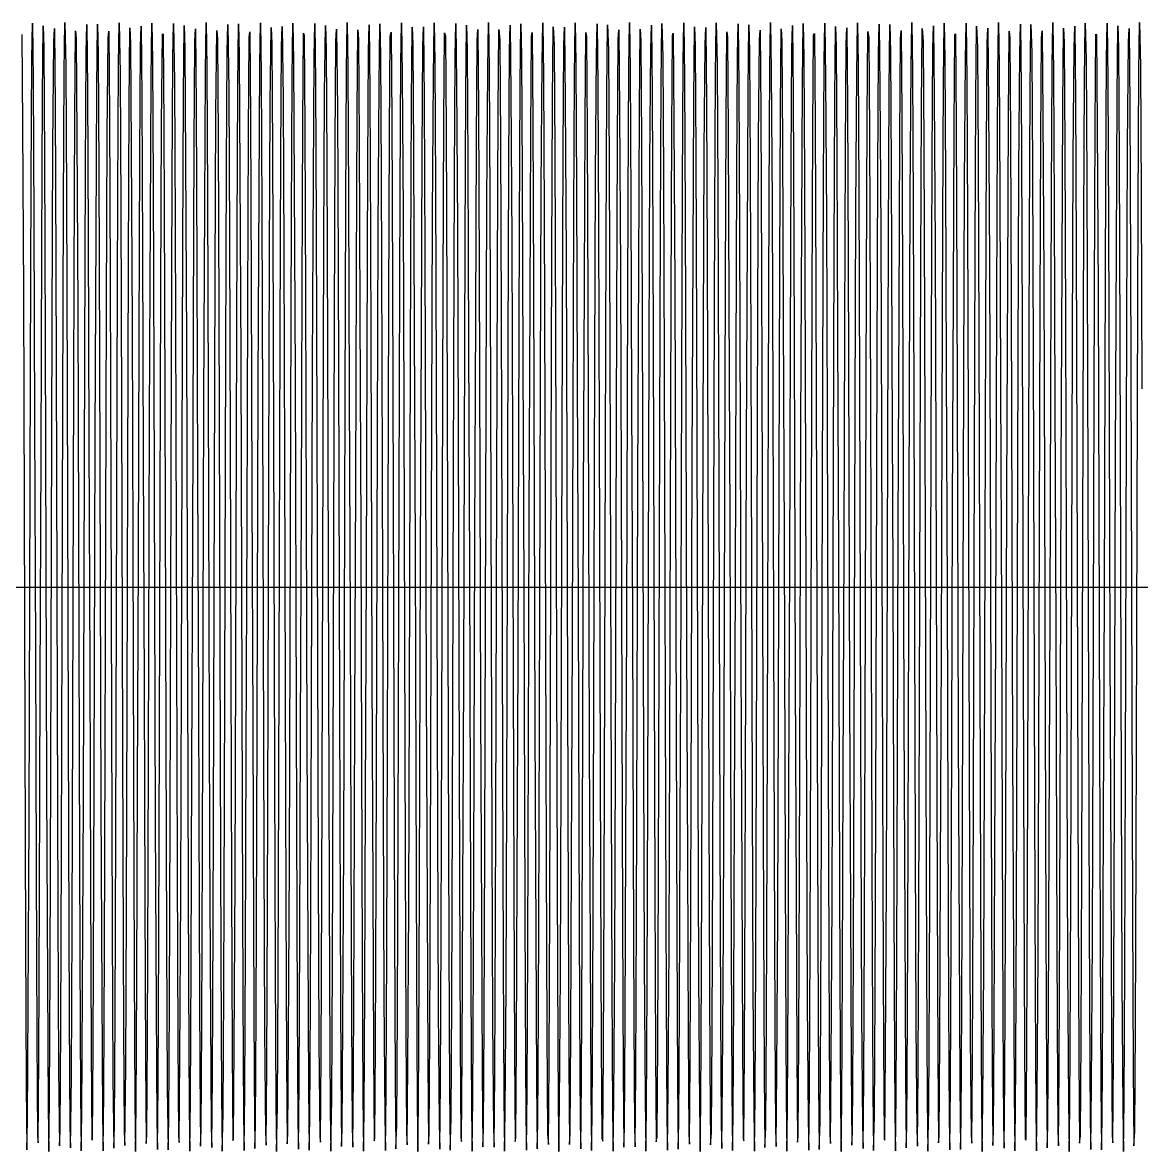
# Model space of a CAD drawing. Header units: metres. Extents: x 5 to 509, y -1 to 159.
# Drawn here: x 380.28 to 396.14, y 95 to 111 of the extents above; entities that cross this region are included whole.
import ezdxf

# ---------------------------------------------------------------- set-up
doc = ezdxf.new("R2010")
doc.units = ezdxf.units.M
doc.layers.add('BASE', color=8, linetype='Continuous')
doc.layers.add('WAVE', color=7, linetype='Continuous')

msp = doc.modelspace()

# ---------------------------------------------------------------- linework, layer by layer
at = {"layer": 'BASE'}
msp.add_line((29, 103), (501, 103), dxfattribs=at)
at = {"layer": 'WAVE'}
msp.add_lwpolyline([(380.274, 110.832), (380.284, 109.539), (380.294, 107.171), (380.304, 104.116), (380.314, 100.878), (380.324, 97.989), (380.334, 95.924), (380.344, 95.024), (380.354, 95.435), (380.364, 97.091), (380.374, 99.719), (380.384, 102.887), (380.394, 106.073), (380.404, 108.754), (380.414, 110.488), (380.424, 110.99), (380.434, 110.178), (380.444, 108.185), (380.454, 105.339), (380.464, 102.108), (380.474, 99.024), (380.484, 96.594), (380.494, 95.218), (380.504, 95.122), (380.514, 96.322), (380.524, 98.62), (380.534, 101.639), (380.544, 104.882), (380.554, 107.816), (380.564, 109.957), (380.574, 110.953), (380.584, 110.642), (380.594, 109.073), (380.604, 106.505), (380.614, 103.361), (380.624, 100.157), (380.634, 97.421), (380.644, 95.603), (380.654, 95.001), (380.664, 95.716), (380.674, 97.629), (380.684, 100.425), (380.694, 103.645), (380.704, 106.759), (380.714, 109.255), (380.724, 110.721), (380.734, 110.918), (380.744, 109.811), (380.754, 107.585), (380.764, 104.604), (380.774, 101.359), (380.784, 98.384), (380.794, 96.169), (380.804, 95.077), (380.814, 95.289), (380.824, 96.769), (380.834, 99.274), (380.844, 102.392), (380.854, 105.61), (380.864, 108.399), (380.874, 110.3), (380.884, 110.999), (380.894, 110.383), (380.904, 108.552), (380.914, 105.808), (380.924, 102.602), (380.934, 99.461), (380.944, 96.903), (380.954, 95.347), (380.964, 95.051), (380.974, 96.062), (380.984, 98.215), (380.994, 101.154), (381.004, 104.398), (381.014, 107.411), (381.024, 109.699), (381.034, 110.885), (381.044, 110.773), (381.054, 109.383), (381.064, 106.943), (381.074, 103.854), (381.084, 100.625), (381.094, 97.786), (381.104, 95.805), (381.114, 95.008), (381.124, 95.525), (381.134, 97.272), (381.144, 99.962), (381.154, 103.151), (381.164, 106.315), (381.174, 108.934), (381.184, 110.577), (381.194, 110.973), (381.204, 110.058), (381.214, 107.982), (381.224, 105.086), (381.234, 101.847), (381.244, 98.797), (381.254, 96.439), (381.264, 95.161), (381.274, 95.172), (381.284, 96.471), (381.294, 98.843), (381.304, 101.9), (381.314, 105.138), (381.324, 108.024), (381.334, 110.083), (381.344, 110.978), (381.354, 110.559), (381.364, 108.898), (381.374, 106.266), (381.384, 103.097), (381.394, 99.912), (381.404, 97.235), (381.414, 95.506), (381.424, 95.01), (381.434, 95.829), (381.444, 97.827), (381.454, 100.676), (381.464, 103.908), (381.474, 106.99), (381.484, 109.416), (381.494, 110.786), (381.504, 110.876), (381.514, 109.669), (381.524, 107.366), (381.534, 104.345), (381.544, 101.102), (381.554, 98.171), (381.564, 96.035), (381.574, 95.045), (381.584, 95.363), (381.594, 96.938), (381.604, 99.51), (381.614, 102.656), (381.624, 105.858), (381.634, 108.591), (381.644, 110.404), (381.654, 110.998), (381.664, 110.277), (381.674, 108.359), (381.684, 105.559), (381.694, 102.338), (381.704, 99.226), (381.714, 96.735), (381.724, 95.275), (381.734, 95.085), (381.744, 96.197), (381.754, 98.429), (381.764, 101.412), (381.774, 104.657), (381.784, 107.629), (381.794, 109.84), (381.804, 110.925), (381.814, 110.707), (381.824, 109.221), (381.834, 106.711), (381.844, 103.591), (381.854, 100.374), (381.864, 97.589), (381.874, 95.694), (381.884, 95), (381.894, 95.623), (381.904, 97.46), (381.914, 100.207), (381.924, 103.415), (381.934, 106.553), (381.944, 109.108), (381.954, 110.657), (381.964, 110.947), (381.974, 109.93), (381.984, 107.772), (381.994, 104.83), (382.004, 101.586), (382.014, 98.575), (382.024, 96.292), (382.034, 95.112), (382.044, 95.23), (382.054, 96.627), (382.064, 99.071), (382.074, 102.162), (382.084, 105.391), (382.094, 108.226), (382.104, 110.202), (382.114, 110.993), (382.124, 110.469), (382.134, 108.716), (382.144, 106.023), (382.154, 102.833), (382.164, 99.67), (382.174, 97.055), (382.184, 95.418), (382.194, 95.028), (382.204, 95.95), (382.214, 98.031), (382.224, 100.93), (382.234, 104.17), (382.244, 107.217), (382.254, 109.57), (382.264, 110.842), (382.274, 110.825), (382.284, 109.52), (382.294, 107.143), (382.304, 104.084), (382.314, 100.847), (382.324, 97.964), (382.334, 95.909), (382.344, 95.021), (382.354, 95.446), (382.364, 97.113), (382.374, 99.749), (382.384, 102.92), (382.394, 106.103), (382.404, 108.777), (382.414, 110.5), (382.424, 110.989), (382.434, 110.164), (382.444, 108.16), (382.454, 105.308), (382.464, 102.076), (382.474, 98.996), (382.484, 96.574), (382.494, 95.21), (382.504, 95.127), (382.514, 96.34), (382.524, 98.648), (382.534, 101.672), (382.544, 104.914), (382.554, 107.842), (382.564, 109.973), (382.574, 110.957), (382.584, 110.632), (382.594, 109.052), (382.604, 106.476), (382.614, 103.328), (382.624, 100.126), (382.634, 97.397), (382.644, 95.59), (382.654, 95.002), (382.664, 95.729), (382.674, 97.653), (382.684, 100.456), (382.694, 103.678), (382.704, 106.788), (382.714, 109.275), (382.724, 110.73), (382.734, 110.913), (382.744, 109.794), (382.754, 107.558), (382.764, 104.572), (382.774, 101.327), (382.784, 98.358), (382.794, 96.152), (382.804, 95.073), (382.814, 95.297), (382.824, 96.789), (382.834, 99.303), (382.844, 102.425), (382.854, 105.641), (382.864, 108.423), (382.874, 110.313), (382.884, 111), (382.894, 110.37), (382.904, 108.529), (382.914, 105.777), (382.924, 102.569), (382.934, 99.432), (382.944, 96.882), (382.954, 95.338), (382.964, 95.055), (382.974, 96.078), (382.984, 98.241), (382.994, 101.186), (383.004, 104.43), (383.014, 107.438), (383.024, 109.717), (383.034, 110.89), (383.044, 110.766), (383.054, 109.364), (383.064, 106.915), (383.074, 103.822), (383.084, 100.594), (383.094, 97.761), (383.104, 95.791), (383.114, 95.006), (383.124, 95.537), (383.134, 97.295), (383.144, 99.992), (383.154, 103.183), (383.164, 106.345), (383.174, 108.956), (383.184, 110.587), (383.194, 110.971), (383.204, 110.043), (383.214, 107.956), (383.224, 105.054), (383.234, 101.814), (383.244, 98.77), (383.254, 96.421), (383.264, 95.154), (383.274, 95.179), (383.284, 96.489), (383.294, 98.871), (383.304, 101.932), (383.314, 105.169), (383.324, 108.049), (383.334, 110.098), (383.344, 110.98), (383.354, 110.549), (383.364, 108.876), (383.374, 106.236), (383.384, 103.064), (383.394, 99.882), (383.404, 97.212), (383.414, 95.495), (383.424, 95.012), (383.434, 95.843), (383.444, 97.852), (383.454, 100.708), (383.464, 103.94), (383.474, 107.018), (383.484, 109.435), (383.494, 110.794), (383.504, 110.87), (383.514, 109.651), (383.524, 107.339), (383.534, 104.312), (383.544, 101.07), (383.554, 98.145), (383.564, 96.019), (383.574, 95.041), (383.584, 95.373), (383.594, 96.959), (383.604, 99.539), (383.614, 102.688), (383.624, 105.889), (383.634, 108.614), (383.644, 110.416), (383.654, 110.998), (383.664, 110.264), (383.674, 108.335), (383.684, 105.528), (383.694, 102.306), (383.704, 99.198), (383.714, 96.715), (383.724, 95.266), (383.734, 95.09), (383.744, 96.214), (383.754, 98.455), (383.764, 101.444), (383.774, 104.689), (383.784, 107.656), (383.794, 109.857), (383.804, 110.93), (383.814, 110.698), (383.824, 109.2), (383.834, 106.682), (383.844, 103.559), (383.854, 100.343), (383.864, 97.565), (383.874, 95.68), (383.884, 95), (383.894, 95.636), (383.904, 97.483), (383.914, 100.238), (383.924, 103.447), (383.934, 106.583), (383.944, 109.129), (383.954, 110.667), (383.964, 110.944), (383.974, 109.913), (383.984, 107.746), (383.994, 104.798), (384.004, 101.554), (384.014, 98.548), (384.024, 96.274), (384.034, 95.107), (384.044, 95.238), (384.054, 96.646), (384.064, 99.1), (384.074, 102.195), (384.084, 105.422), (384.094, 108.251), (384.104, 110.216), (384.114, 110.994), (384.124, 110.457), (384.134, 108.693), (384.144, 105.993), (384.154, 102.8), (384.164, 99.64), (384.174, 97.033), (384.184, 95.407), (384.194, 95.031), (384.204, 95.965), (384.214, 98.057), (384.224, 100.962), (384.234, 104.202), (384.244, 107.244), (384.254, 109.588), (384.264, 110.849), (384.274, 110.818), (384.284, 109.501), (384.294, 107.115), (384.304, 104.051), (384.314, 100.815), (384.324, 97.938), (384.334, 95.894), (384.344, 95.019), (384.354, 95.457), (384.364, 97.135), (384.374, 99.779), (384.384, 102.952), (384.394, 106.133), (384.404, 108.799), (384.414, 110.511), (384.424, 110.987), (384.434, 110.149), (384.444, 108.135), (384.454, 105.277), (384.464, 102.043), (384.474, 98.968), (384.484, 96.555), (384.494, 95.203), (384.504, 95.133), (384.514, 96.358), (384.524, 98.675), (384.534, 101.704), (384.544, 104.946), (384.554, 107.868), (384.564, 109.989), (384.574, 110.96), (384.584, 110.622), (384.594, 109.03), (384.604, 106.446), (384.614, 103.295), (384.624, 100.096), (384.634, 97.374), (384.644, 95.578), (384.654, 95.003), (384.664, 95.743), (384.674, 97.677), (384.684, 100.487), (384.694, 103.71), (384.704, 106.817), (384.714, 109.295), (384.724, 110.738), (384.734, 110.908), (384.744, 109.777), (384.754, 107.531), (384.764, 104.54), (384.774, 101.295), (384.784, 98.331), (384.794, 96.135), (384.804, 95.068), (384.814, 95.306), (384.824, 96.81), (384.834, 99.332), (384.844, 102.458), (384.854, 105.672), (384.864, 108.447), (384.874, 110.326), (384.884, 111), (384.894, 110.358), (384.904, 108.505), (384.914, 105.747), (384.924, 102.537), (384.934, 99.403), (384.944, 96.861), (384.954, 95.328), (384.964, 95.058), (384.974, 96.095), (384.984, 98.267), (384.994, 101.218), (385.005, 104.462), (385.015, 107.466), (385.025, 109.735), (385.035, 110.896), (385.045, 110.758), (385.055, 109.344), (385.065, 106.886), (385.075, 103.789), (385.085, 100.562), (385.095, 97.737), (385.105, 95.777), (385.115, 95.005), (385.125, 95.549), (385.135, 97.318), (385.145, 100.022), (385.155, 103.216), (385.165, 106.375), (385.175, 108.978), (385.185, 110.598), (385.195, 110.968), (385.205, 110.027), (385.215, 107.93), (385.225, 105.022), (385.235, 101.782), (385.245, 98.742), (385.255, 96.402), (385.265, 95.148), (385.275, 95.185), (385.285, 96.508), (385.295, 98.899), (385.305, 101.965), (385.315, 105.201), (385.325, 108.074), (385.335, 110.113), (385.345, 110.982), (385.355, 110.538), (385.365, 108.853), (385.375, 106.206), (385.385, 103.031), (385.395, 99.852), (385.405, 97.19), (385.415, 95.483), (385.425, 95.014), (385.435, 95.858), (385.445, 97.877), (385.455, 100.739), (385.465, 103.973), (385.475, 107.047), (385.485, 109.455), (385.495, 110.801), (385.505, 110.864), (385.515, 109.633), (385.525, 107.311), (385.535, 104.28), (385.545, 101.038), (385.555, 98.119), (385.565, 96.003), (385.575, 95.038), (385.585, 95.383), (385.595, 96.981), (385.605, 99.569), (385.615, 102.721), (385.625, 105.919), (385.635, 108.637), (385.645, 110.428), (385.655, 110.997), (385.665, 110.25), (385.675, 108.31), (385.685, 105.497), (385.695, 102.273), (385.705, 99.169), (385.715, 96.695), (385.725, 95.258), (385.735, 95.095), (385.745, 96.232), (385.755, 98.482), (385.765, 101.476), (385.775, 104.721), (385.785, 107.682), (385.795, 109.873), (385.805, 110.934), (385.815, 110.689), (385.825, 109.18), (385.835, 106.653), (385.845, 103.526), (385.855, 100.312), (385.865, 97.541), (385.875, 95.667), (385.885, 95), (385.895, 95.649), (385.905, 97.507), (385.915, 100.269), (385.925, 103.48), (385.935, 106.612), (385.945, 109.15), (385.955, 110.676), (385.965, 110.94), (385.975, 109.897), (385.985, 107.72), (385.995, 104.766), (386.005, 101.522), (386.015, 98.521), (386.025, 96.257), (386.035, 95.102), (386.045, 95.246), (386.055, 96.666), (386.065, 99.128), (386.075, 102.227), (386.085, 105.453), (386.095, 108.276), (386.105, 110.23), (386.115, 110.995), (386.125, 110.445), (386.135, 108.67), (386.145, 105.963), (386.155, 102.768), (386.165, 99.611), (386.175, 97.011), (386.185, 95.397), (386.195, 95.034), (386.205, 95.981), (386.215, 98.083), (386.225, 100.993), (386.235, 104.234), (386.245, 107.272), (386.255, 109.607), (386.265, 110.855), (386.275, 110.811), (386.285, 109.482), (386.295, 107.087), (386.305, 104.019), (386.315, 100.784), (386.325, 97.913), (386.335, 95.879), (386.345, 95.017), (386.355, 95.468), (386.365, 97.158), (386.375, 99.809), (386.385, 102.985), (386.395, 106.163), (386.405, 108.822), (386.415, 110.522), (386.425, 110.985), (386.435, 110.135), (386.445, 108.11), (386.455, 105.245), (386.465, 102.011), (386.475, 98.939), (386.485, 96.536), (386.495, 95.196), (386.505, 95.139), (386.515, 96.376), (386.525, 98.703), (386.535, 101.736), (386.545, 104.977), (386.555, 107.894), (386.565, 110.005), (386.575, 110.963), (386.585, 110.612), (386.595, 109.009), (386.605, 106.417), (386.615, 103.263), (386.625, 100.065), (386.635, 97.351), (386.645, 95.566), (386.655, 95.004), (386.665, 95.757), (386.675, 97.702), (386.685, 100.518), (386.695, 103.743), (386.705, 106.845), (386.715, 109.315), (386.725, 110.746), (386.735, 110.903), (386.745, 109.76), (386.755, 107.504), (386.765, 104.508), (386.775, 101.263), (386.785, 98.305), (386.795, 96.118), (386.805, 95.064), (386.815, 95.315), (386.825, 96.831), (386.835, 99.361), (386.845, 102.49), (386.855, 105.703), (386.865, 108.471), (386.875, 110.339), (386.885, 111), (386.895, 110.345), (386.905, 108.481), (386.915, 105.716), (386.925, 102.504), (386.935, 99.374), (386.945, 96.84), (386.955, 95.319), (386.965, 95.062), (386.975, 96.111), (386.985, 98.293), (386.995, 101.25), (387.005, 104.494), (387.015, 107.493), (387.025, 109.752), (387.035, 110.901), (387.045, 110.75), (387.055, 109.324), (387.065, 106.858), (387.075, 103.757), (387.085, 100.531), (387.095, 97.712), (387.105, 95.763), (387.115, 95.004), (387.125, 95.561), (387.135, 97.341), (387.145, 100.053), (387.155, 103.249), (387.165, 106.404), (387.175, 108.999), (387.185, 110.608), (387.195, 110.965), (387.205, 110.011), (387.215, 107.904), (387.225, 104.991), (387.235, 101.75), (387.245, 98.714), (387.255, 96.384), (387.265, 95.142), (387.275, 95.193), (387.285, 96.528), (387.295, 98.927), (387.305, 101.997), (387.315, 105.232), (387.325, 108.1), (387.335, 110.128), (387.345, 110.984), (387.355, 110.527), (387.365, 108.831), (387.375, 106.176), (387.385, 102.999), (387.395, 99.822), (387.405, 97.167), (387.415, 95.472), (387.425, 95.016), (387.435, 95.873), (387.445, 97.902), (387.455, 100.77), (387.465, 104.005), (387.475, 107.075), (387.485, 109.474), (387.495, 110.808), (387.505, 110.858), (387.515, 109.615), (387.525, 107.284), (387.535, 104.248), (387.545, 101.007), (387.555, 98.094), (387.565, 95.988), (387.575, 95.035), (387.585, 95.393), (387.595, 97.002), (387.605, 99.598), (387.615, 102.754), (387.625, 105.95), (387.635, 108.661), (387.645, 110.44), (387.655, 110.996), (387.665, 110.236), (387.675, 108.286), (387.685, 105.466), (387.695, 102.241), (387.705, 99.14), (387.715, 96.675), (387.725, 95.25), (387.735, 95.1), (387.745, 96.249), (387.755, 98.509), (387.765, 101.508), (387.775, 104.753), (387.785, 107.709), (387.795, 109.89), (387.805, 110.938), (387.815, 110.68), (387.825, 109.159), (387.835, 106.624), (387.845, 103.494), (387.855, 100.282), (387.865, 97.517), (387.875, 95.654), (387.885, 95), (387.895, 95.662), (387.905, 97.531), (387.915, 100.299), (387.925, 103.512), (387.935, 106.641), (387.945, 109.171), (387.955, 110.685), (387.965, 110.936), (387.975, 109.88), (387.985, 107.693), (387.995, 104.734), (388.005, 101.49), (388.015, 98.494), (388.025, 96.239), (388.035, 95.097), (388.045, 95.254), (388.055, 96.686), (388.065, 99.157), (388.075, 102.26), (388.085, 105.484), (388.095, 108.3), (388.105, 110.244), (388.115, 110.996), (388.125, 110.433), (388.135, 108.647), (388.145, 105.932), (388.155, 102.735), (388.165, 99.581), (388.175, 96.99), (388.185, 95.387), (388.195, 95.037), (388.205, 95.997), (388.215, 98.108), (388.225, 101.025), (388.235, 104.266), (388.245, 107.3), (388.255, 109.625), (388.265, 110.861), (388.275, 110.804), (388.285, 109.463), (388.295, 107.058), (388.305, 103.987), (388.315, 100.752), (388.325, 97.888), (388.335, 95.864), (388.345, 95.015), (388.355, 95.479), (388.365, 97.18), (388.375, 99.839), (388.385, 103.018), (388.395, 106.193), (388.405, 108.844), (388.415, 110.533), (388.425, 110.983), (388.435, 110.12), (388.445, 108.085), (388.455, 105.214), (388.465, 101.979), (388.475, 98.911), (388.485, 96.517), (388.495, 95.188), (388.505, 95.145), (388.515, 96.394), (388.525, 98.73), (388.535, 101.768), (388.545, 105.009), (388.555, 107.919), (388.565, 110.02), (388.575, 110.966), (388.585, 110.602), (388.595, 108.987), (388.605, 106.387), (388.615, 103.23), (388.625, 100.035), (388.635, 97.328), (388.645, 95.554), (388.655, 95.005), (388.665, 95.771), (388.675, 97.726), (388.685, 100.549), (388.695, 103.775), (388.705, 106.874), (388.715, 109.335), (388.725, 110.754), (388.735, 110.898), (388.745, 109.742), (388.755, 107.477), (388.765, 104.476), (388.775, 101.231), (388.785, 98.278), (388.795, 96.102), (388.805, 95.06), (388.815, 95.325), (388.825, 96.852), (388.835, 99.39), (388.845, 102.523), (388.855, 105.734), (388.865, 108.495), (388.875, 110.352), (388.885, 111), (388.895, 110.332), (388.905, 108.457), (388.915, 105.685), (388.925, 102.471), (388.935, 99.344), (388.945, 96.819), (388.955, 95.31), (388.965, 95.067), (388.975, 96.128), (388.985, 98.32), (388.995, 101.282), (389.005, 104.526), (389.015, 107.52), (389.025, 109.77), (389.035, 110.906), (389.045, 110.742), (389.055, 109.304), (389.065, 106.829), (389.075, 103.724), (389.085, 100.5), (389.095, 97.688), (389.105, 95.749), (389.115, 95.003), (389.125, 95.573), (389.135, 97.364), (389.145, 100.083), (389.155, 103.281), (389.165, 106.434), (389.175, 109.021), (389.185, 110.618), (389.195, 110.962), (389.205, 109.995), (389.215, 107.879), (389.225, 104.959), (389.235, 101.717), (389.245, 98.687), (389.255, 96.366), (389.265, 95.136), (389.275, 95.2), (389.285, 96.547), (389.295, 98.956), (389.305, 102.03), (389.315, 105.263), (389.325, 108.125), (389.335, 110.143), (389.345, 110.986), (389.355, 110.516), (389.365, 108.809), (389.375, 106.146), (389.385, 102.966), (389.395, 99.792), (389.405, 97.145), (389.415, 95.461), (389.425, 95.018), (389.435, 95.888), (389.445, 97.928), (389.455, 100.802), (389.465, 104.038), (389.475, 107.103), (389.485, 109.493), (389.495, 110.815), (389.505, 110.851), (389.515, 109.596), (389.525, 107.256), (389.535, 104.216), (389.545, 100.975), (389.555, 98.068), (389.565, 95.972), (389.575, 95.032), (389.585, 95.403), (389.595, 97.024), (389.605, 99.628), (389.615, 102.786), (389.625, 105.98), (389.635, 108.684), (389.645, 110.452), (389.655, 110.995), (389.665, 110.222), (389.675, 108.261), (389.685, 105.435), (389.695, 102.208), (389.705, 99.112), (389.715, 96.655), (389.725, 95.242), (389.735, 95.105), (389.745, 96.267), (389.755, 98.536), (389.765, 101.54), (389.775, 104.784), (389.785, 107.735), (389.795, 109.907), (389.805, 110.942), (389.815, 110.671), (389.825, 109.138), (389.835, 106.595), (389.845, 103.461), (389.855, 100.251), (389.865, 97.493), (389.875, 95.641), (389.885, 95), (389.895, 95.675), (389.905, 97.555), (389.915, 100.33), (389.925, 103.545), (389.935, 106.67), (389.945, 109.191), (389.955, 110.694), (389.965, 110.931), (389.975, 109.864), (389.985, 107.667), (389.995, 104.702), (390.005, 101.458), (390.015, 98.467), (390.025, 96.222), (390.035, 95.092), (390.045, 95.263), (390.055, 96.706), (390.065, 99.186), (390.075, 102.292), (390.085, 105.515), (390.095, 108.325), (390.105, 110.258), (390.115, 110.997), (390.125, 110.421), (390.135, 108.624), (390.145, 105.902), (390.155, 102.702), (390.165, 99.552), (390.175, 96.968), (390.185, 95.377), (390.195, 95.04), (390.205, 96.012), (390.215, 98.134), (390.225, 101.057), (390.235, 104.299), (390.245, 107.327), (390.255, 109.644), (390.265, 110.867), (390.275, 110.797), (390.285, 109.443), (390.295, 107.03), (390.305, 103.954), (390.315, 100.721), (390.325, 97.863), (390.335, 95.85), (390.345, 95.013), (390.355, 95.49), (390.365, 97.203), (390.375, 99.869), (390.385, 103.05), (390.395, 106.223), (390.405, 108.866), (390.415, 110.544), (390.425, 110.981), (390.435, 110.105), (390.445, 108.06), (390.455, 105.183), (390.465, 101.946), (390.475, 98.883), (390.485, 96.497), (390.495, 95.181), (390.505, 95.152), (390.515, 96.413), (390.525, 98.758), (390.535, 101.801), (390.545, 105.041), (390.555, 107.945), (390.565, 110.036), (390.575, 110.969), (390.585, 110.592), (390.595, 108.965), (390.605, 106.357), (390.615, 103.197), (390.625, 100.005), (390.635, 97.305), (390.645, 95.542), (390.655, 95.006), (390.665, 95.785), (390.675, 97.751), (390.685, 100.58), (390.695, 103.808), (390.705, 106.903), (390.715, 109.355), (390.725, 110.762), (390.735, 110.893), (390.745, 109.724), (390.755, 107.45), (390.765, 104.444), (390.775, 101.2), (390.785, 98.252), (390.795, 96.085), (390.805, 95.056), (390.815, 95.334), (390.825, 96.873), (390.835, 99.42), (390.845, 102.555), (390.855, 105.764), (390.865, 108.519), (390.875, 110.365), (390.885, 111), (390.895, 110.319), (390.905, 108.433), (390.915, 105.654), (390.925, 102.439), (390.935, 99.315), (390.945, 96.798), (390.955, 95.301), (390.965, 95.071), (390.975, 96.145), (390.985, 98.346), (390.995, 101.314), (391.005, 104.558), (391.015, 107.547), (391.025, 109.787), (391.035, 110.911), (391.045, 110.733), (391.055, 109.284), (391.065, 106.8), (391.075, 103.692), (391.085, 100.469), (391.095, 97.663), (391.105, 95.735), (391.115, 95.002), (391.125, 95.585), (391.135, 97.388), (391.145, 100.113), (391.155, 103.314), (391.165, 106.463), (391.175, 109.042), (391.185, 110.628), (391.195, 110.958), (391.205, 109.98), (391.215, 107.853), (391.225, 104.927), (391.235, 101.685), (391.245, 98.659), (391.255, 96.347), (391.265, 95.13), (391.275, 95.207), (391.285, 96.566), (391.295, 98.984), (391.305, 102.062), (391.315, 105.295), (391.325, 108.15), (391.335, 110.158), (391.345, 110.988), (391.355, 110.504), (391.365, 108.786), (391.375, 106.116), (391.385, 102.933), (391.395, 99.762), (391.405, 97.123), (391.415, 95.45), (391.425, 95.02), (391.435, 95.903), (391.445, 97.953), (391.455, 100.833), (391.465, 104.07), (391.475, 107.131), (391.485, 109.512), (391.495, 110.822), (391.505, 110.845), (391.515, 109.578), (391.525, 107.228), (391.535, 104.183), (391.545, 100.944), (391.555, 98.042), (391.565, 95.956), (391.575, 95.029), (391.585, 95.413), (391.595, 97.046), (391.605, 99.657), (391.615, 102.819), (391.625, 106.01), (391.635, 108.707), (391.645, 110.464), (391.655, 110.994), (391.665, 110.208), (391.675, 108.237), (391.685, 105.404), (391.695, 102.176), (391.705, 99.083), (391.715, 96.635), (391.725, 95.234), (391.735, 95.11), (391.745, 96.284), (391.755, 98.564), (391.765, 101.573), (391.775, 104.816), (391.785, 107.761), (391.795, 109.923), (391.805, 110.946), (391.815, 110.661), (391.825, 109.117), (391.835, 106.566), (391.845, 103.428), (391.855, 100.22), (391.865, 97.47), (391.875, 95.629), (391.885, 95), (391.895, 95.688), (391.905, 97.579), (391.915, 100.361), (391.925, 103.578), (391.935, 106.699), (391.945, 109.212), (391.955, 110.703), (391.965, 110.927), (391.975, 109.847), (391.985, 107.64), (391.995, 104.67), (392.005, 101.426), (392.015, 98.44), (392.025, 96.204), (392.035, 95.087), (392.045, 95.271), (392.055, 96.727), (392.065, 99.214), (392.075, 102.325), (392.085, 105.546), (392.095, 108.349), (392.105, 110.272), (392.115, 110.998), (392.125, 110.409), (392.135, 108.601), (392.145, 105.871), (392.155, 102.67), (392.165, 99.522), (392.175, 96.947), (392.185, 95.367), (392.195, 95.043), (392.205, 96.028), (392.215, 98.16), (392.225, 101.088), (392.235, 104.331), (392.245, 107.354), (392.255, 109.662), (392.265, 110.873), (392.275, 110.789), (392.285, 109.424), (392.295, 107.002), (392.305, 103.922), (392.315, 100.69), (392.325, 97.838), (392.335, 95.835), (392.345, 95.011), (392.355, 95.501), (392.365, 97.225), (392.375, 99.899), (392.385, 103.083), (392.395, 106.253), (392.405, 108.888), (392.415, 110.555), (392.425, 110.979), (392.435, 110.09), (392.445, 108.034), (392.455, 105.151), (392.465, 101.914), (392.475, 98.855), (392.485, 96.479), (392.495, 95.175), (392.505, 95.158), (392.515, 96.432), (392.525, 98.786), (392.535, 101.833), (392.545, 105.072), (392.555, 107.971), (392.565, 110.051), (392.575, 110.972), (392.585, 110.581), (392.595, 108.943), (392.605, 106.328), (392.615, 103.165), (392.625, 99.974), (392.635, 97.282), (392.645, 95.53), (392.655, 95.007), (392.665, 95.799), (392.675, 97.776), (392.685, 100.612), (392.695, 103.84), (392.705, 106.931), (392.715, 109.375), (392.725, 110.77), (392.735, 110.887), (392.745, 109.707), (392.755, 107.423), (392.765, 104.411), (392.775, 101.168), (392.785, 98.226), (392.795, 96.069), (392.805, 95.052), (392.815, 95.343), (392.825, 96.894), (392.835, 99.449), (392.845, 102.588), (392.855, 105.795), (392.865, 108.542), (392.875, 110.378), (392.885, 110.999), (392.895, 110.305), (392.905, 108.409), (392.915, 105.624), (392.925, 102.406), (392.935, 99.286), (392.945, 96.778), (392.955, 95.292), (392.965, 95.075), (392.975, 96.162), (392.985, 98.373), (392.995, 101.346), (393.005, 104.59), (393.015, 107.573), (393.025, 109.804), (393.035, 110.916), (393.045, 110.725), (393.055, 109.263), (393.065, 106.771), (393.075, 103.659), (393.085, 100.438), (393.095, 97.639), (393.105, 95.722), (393.115, 95.002), (393.125, 95.597), (393.135, 97.411), (393.145, 100.144), (393.155, 103.347), (393.165, 106.493), (393.175, 109.064), (393.185, 110.638), (393.195, 110.955), (393.205, 109.964), (393.215, 107.827), (393.225, 104.896), (393.235, 101.653), (393.245, 98.632), (393.255, 96.329), (393.265, 95.124), (393.275, 95.215), (393.285, 96.586), (393.295, 99.012), (393.305, 102.095), (393.315, 105.326), (393.325, 108.175), (393.335, 110.172), (393.345, 110.99), (393.355, 110.493), (393.365, 108.764), (393.375, 106.086), (393.385, 102.901), (393.395, 99.732), (393.405, 97.101), (393.415, 95.44), (393.425, 95.023), (393.435, 95.918), (393.445, 97.978), (393.455, 100.865), (393.465, 104.102), (393.475, 107.159), (393.485, 109.531), (393.495, 110.829), (393.505, 110.839), (393.515, 109.559), (393.525, 107.201), (393.535, 104.151), (393.545, 100.912), (393.555, 98.017), (393.565, 95.941), (393.575, 95.027), (393.585, 95.424), (393.595, 97.068), (393.605, 99.687), (393.615, 102.852), (393.625, 106.041), (393.635, 108.729), (393.645, 110.476), (393.655, 110.992), (393.665, 110.194), (393.675, 108.212), (393.685, 105.373), (393.695, 102.143), (393.705, 99.055), (393.715, 96.615), (393.725, 95.226), (393.735, 95.116), (393.745, 96.302), (393.755, 98.591), (393.765, 101.605), (393.775, 104.848), (393.785, 107.787), (393.795, 109.939), (393.805, 110.95), (393.815, 110.652), (393.825, 109.096), (393.835, 106.537), (393.845, 103.396), (393.855, 100.19), (393.865, 97.446), (393.875, 95.616), (393.885, 95.001), (393.895, 95.701), (393.905, 97.603), (393.915, 100.392), (393.925, 103.61), (393.935, 106.728), (393.945, 109.233), (393.955, 110.712), (393.965, 110.923), (393.975, 109.83), (393.985, 107.614), (393.995, 104.638), (394.005, 101.394), (394.015, 98.413), (394.025, 96.187), (394.035, 95.082), (394.045, 95.279), (394.055, 96.747), (394.065, 99.243), (394.075, 102.357), (394.085, 105.577), (394.095, 108.373), (394.105, 110.285), (394.115, 110.999), (394.125, 110.396), (394.135, 108.577), (394.145, 105.841), (394.155, 102.637), (394.165, 99.493), (394.175, 96.926), (394.185, 95.358), (394.195, 95.047), (394.205, 96.045), (394.215, 98.186), (394.225, 101.12), (394.235, 104.363), (394.245, 107.382), (394.255, 109.68), (394.265, 110.879), (394.275, 110.782), (394.285, 109.404), (394.295, 106.974), (394.305, 103.889), (394.315, 100.658), (394.325, 97.813), (394.335, 95.821), (394.345, 95.009), (394.355, 95.513), (394.365, 97.248), (394.375, 99.929), (394.385, 103.116), (394.395, 106.283), (394.405, 108.911), (394.415, 110.566), (394.425, 110.976), (394.435, 110.074), (394.445, 108.009), (394.455, 105.12), (394.465, 101.881), (394.475, 98.827), (394.485, 96.46), (394.495, 95.168), (394.505, 95.165), (394.515, 96.45), (394.525, 98.813), (394.535, 101.865), (394.545, 105.104), (394.555, 107.996), (394.565, 110.067), (394.575, 110.975), (394.585, 110.571), (394.595, 108.921), (394.605, 106.298), (394.615, 103.132), (394.625, 99.944), (394.635, 97.259), (394.645, 95.518), (394.655, 95.009), (394.665, 95.813), (394.675, 97.8), (394.685, 100.643), (394.695, 103.873), (394.705, 106.959), (394.715, 109.395), (394.725, 110.778), (394.735, 110.882), (394.745, 109.689), (394.755, 107.396), (394.765, 104.379), (394.775, 101.136), (394.785, 98.199), (394.795, 96.053), (394.805, 95.049), (394.815, 95.353), (394.825, 96.915), (394.835, 99.478), (394.845, 102.621), (394.855, 105.826), (394.865, 108.566), (394.875, 110.39), (394.885, 110.999), (394.895, 110.292), (394.905, 108.385), (394.915, 105.593), (394.925, 102.374), (394.935, 99.257), (394.945, 96.757), (394.955, 95.284), (394.965, 95.08), (394.975, 96.179), (394.985, 98.4), (394.995, 101.378), (395.005, 104.622), (395.015, 107.6), (395.025, 109.821), (395.035, 110.92), (395.045, 110.716), (395.055, 109.243), (395.065, 106.743), (395.075, 103.626), (395.085, 100.407), (395.095, 97.615), (395.105, 95.708), (395.115, 95.001), (395.125, 95.61), (395.135, 97.434), (395.145, 100.174), (395.155, 103.379), (395.165, 106.522), (395.175, 109.085), (395.185, 110.647), (395.195, 110.951), (395.205, 109.947), (395.215, 107.801), (395.225, 104.864), (395.235, 101.621), (395.245, 98.604), (395.255, 96.311), (395.265, 95.118), (395.275, 95.222), (395.285, 96.605), (395.295, 99.041), (395.305, 102.127), (395.315, 105.357), (395.325, 108.2), (395.335, 110.187), (395.345, 110.991), (395.355, 110.482), (395.365, 108.741), (395.375, 106.056), (395.385, 102.868), (395.395, 99.702), (395.405, 97.079), (395.415, 95.429), (395.425, 95.025), (395.435, 95.933), (395.445, 98.004), (395.455, 100.896), (395.465, 104.135), (395.475, 107.187), (395.485, 109.55), (395.495, 110.835), (395.505, 110.832), (395.515, 109.54), (395.525, 107.173), (395.535, 104.119), (395.545, 100.88), (395.555, 97.991), (395.565, 95.926), (395.575, 95.024), (395.585, 95.434), (395.595, 97.089), (395.605, 99.717), (395.615, 102.884), (395.625, 106.071), (395.635, 108.752), (395.645, 110.487), (395.655, 110.991), (395.665, 110.179), (395.675, 108.187), (395.685, 105.342), (395.695, 102.111), (395.705, 99.026), (395.715, 96.596), (395.725, 95.218), (395.735, 95.121), (395.745, 96.32), (395.755, 98.618), (395.765, 101.637), (395.775, 104.88), (395.785, 107.814), (395.795, 109.955), (395.805, 110.953), (395.815, 110.642), (395.825, 109.074), (395.835, 106.507), (395.845, 103.363), (395.855, 100.159), (395.865, 97.423), (395.875, 95.604), (395.885, 95.001), (395.895, 95.715), (395.905, 97.627), (395.915, 100.423), (395.925, 103.643), (395.935, 106.757), (395.945, 109.253), (395.955, 110.721), (395.965, 110.918), (395.975, 109.813), (395.985, 107.587), (395.995, 104.606), (396.005, 101.362), (396.015, 98.386), (396.025, 96.17), (396.035, 95.077), (396.045, 95.288), (396.055, 96.767), (396.065, 99.272), (396.075, 102.39), (396.085, 105.608), (396.095, 108.397), (396.105, 110.299), (396.115, 110.999), (396.125, 110.384), (396.135, 108.554), (396.145, 105.81)], dxfattribs=at)

doc.saveas('drawing.dxf')
